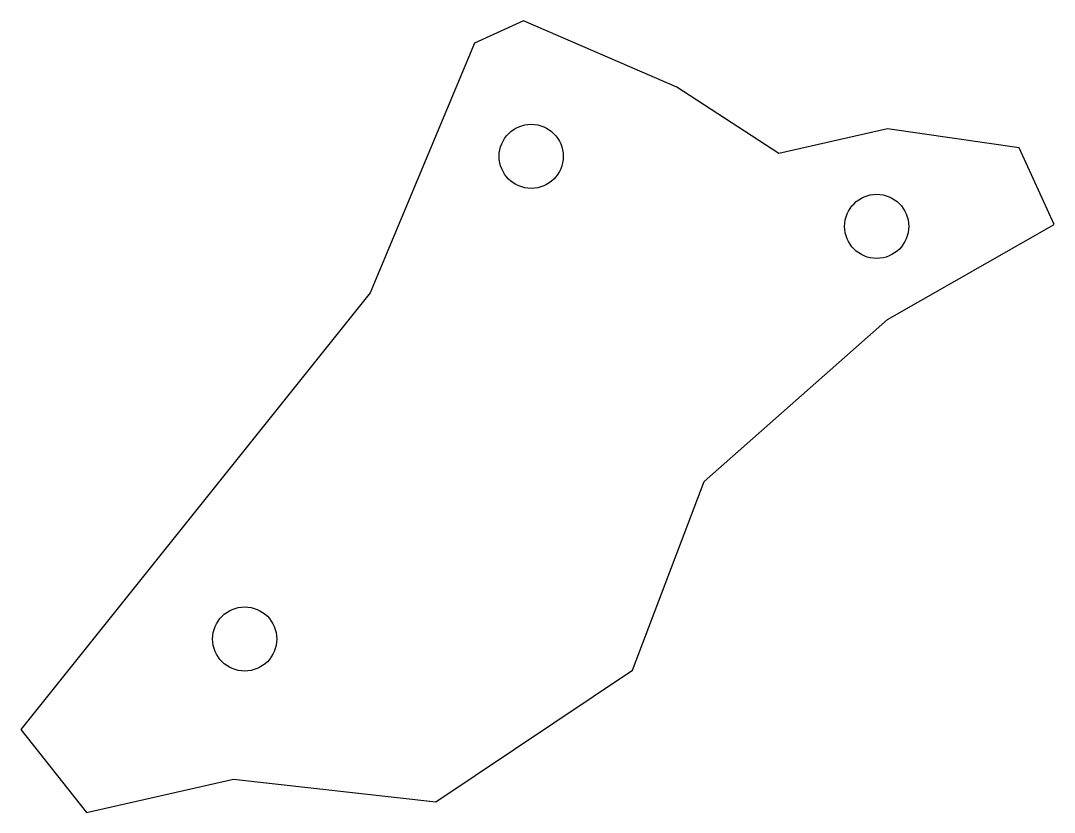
# Model space of a CAD drawing. Header units: millimetres. Extents: x 43 to 240, y 29 to 180.
import ezdxf

# ---------------------------------------------------------------- set-up
doc = ezdxf.new("R2010")
doc.units = ezdxf.units.MM
doc.linetypes.add('SLD-Durchgehend', pattern=[0])

msp = doc.modelspace()

# ---------------------------------------------------------------- linework, layer by layer
at = {"color": 7, "linetype": 'SLD-Durchgehend', "lineweight": 25}
for p, q in [((138.54, 180.03), (129.17, 175.75)), ((167.82, 167.37), (138.54, 180.03)), ((129.17, 175.75), (109.29, 128.07)), ((187.27, 154.71), (167.82, 167.37)), ((207.96, 159.38), (187.27, 154.71)), ((233.12, 155.78), (207.96, 159.38)), ((239.81, 141.12), (233.12, 155.78)), ((207.96, 123), (239.81, 141.12)), ((109.29, 128.07), (42.6, 44.76)), ((173.03, 92.1), (207.96, 123)), ((159.36, 56.07), (173.03, 92.1)), ((121.81, 30.98), (159.36, 56.07)), ((42.6, 44.76), (55.14, 28.96)), ((55.14, 28.96), (83.2, 35.3)), ((83.2, 35.3), (121.81, 30.98))]:
    msp.add_line(p, q, dxfattribs=at)
for centre in [(140.01, 154.14), (205.92, 140.78), (85.34, 62.04)]:
    msp.add_circle(centre, 6.12, dxfattribs=at)

doc.saveas('drawing.dxf')
